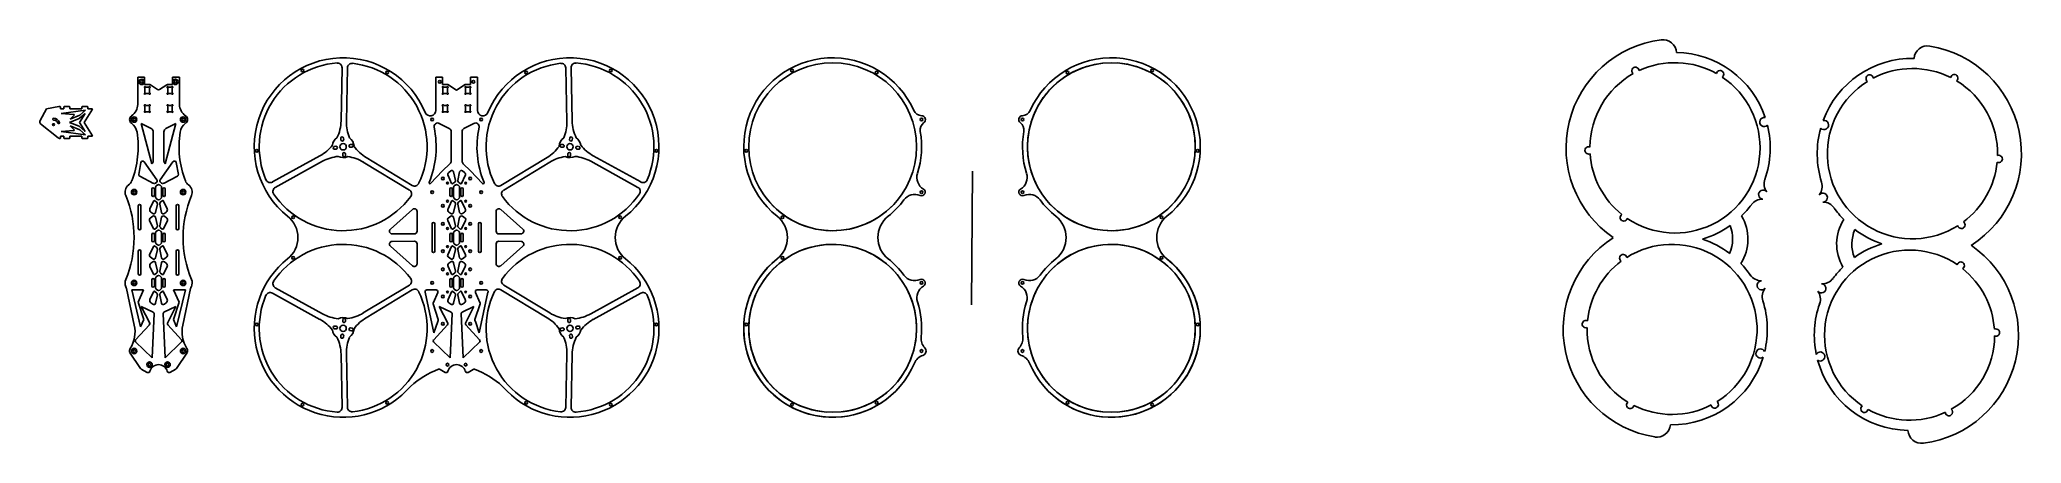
# Model space of a CAD drawing. Header units: millimetres. Extents: x 2413 to 4598, y 1408 to 1853.
import ezdxf

# ---------------------------------------------------------------- set-up
doc = ezdxf.new("R2010")
doc.units = ezdxf.units.MM

# ---------------------------------------------------------------- blocks, each defined once
blk = doc.blocks.new('*U1')
for p, q in [((-1.5, 0.9), (-1.5, -0.6)), ((1.5, -0.6), (1.5, 0.9))]:
    blk.add_line(p, q)
for centre, start, end in [((0, 0.8), 354.7655, 185.2345), ((0, -0.8), 175.4719, 4.5281)]:
    blk.add_arc(centre, 1.5, start, end)
blk = doc.blocks.new('*U2')
at = {"color": 0, "linetype": 'ByBlock', "lineweight": -2, "transparency": 16777216}
for p, rotation in [((2739.3, 1734.8), 270), ((2748, 1743.5), 180), ((2756.8, 1734.8), 90)]:
    blk.add_blockref('*U1', p, dxfattribs=dict(at, rotation=rotation))
blk.add_blockref('*U1', (2748, 1726), dxfattribs=at)
blk = doc.blocks.new('*U4')
for p, q in [((-1.5, 0.9), (-1.5, -0.6)), ((1.5, -0.6), (1.5, 0.9))]:
    blk.add_line(p, q)
for centre, start, end in [((0, 0.8), 354.7655, 185.2345), ((0, -0.8), 175.4719, 4.5281)]:
    blk.add_arc(centre, 1.5, start, end)
blk = doc.blocks.new('*U5')
at = {"color": 0, "linetype": 'ByBlock', "lineweight": -2, "transparency": 16777216}
for p, rotation in [((2739.3, 1734.8), 270), ((2748, 1743.5), 180), ((2756.8, 1734.8), 90)]:
    blk.add_blockref('*U4', p, dxfattribs=dict(at, rotation=rotation))
blk.add_blockref('*U4', (2748, 1726), dxfattribs=at)
blk = doc.blocks.new('*U6')
for p, q in [((-1.5, 0.9), (-1.5, -0.6)), ((1.5, -0.6), (1.5, 0.9))]:
    blk.add_line(p, q)
for centre, start, end in [((0, 0.8), 354.7655, 185.2345), ((0, -0.8), 175.4719, 4.5281)]:
    blk.add_arc(centre, 1.5, start, end)
blk = doc.blocks.new('*U7')
at = {"color": 0, "linetype": 'ByBlock', "lineweight": -2, "transparency": 16777216}
for p, rotation in [((2739.3, 1734.8), 270), ((2748, 1743.5), 180), ((2756.8, 1734.8), 90)]:
    blk.add_blockref('*U6', p, dxfattribs=dict(at, rotation=rotation))
blk.add_blockref('*U6', (2748, 1726), dxfattribs=at)
blk = doc.blocks.new('*U8')
for p, q in [((-1.5, 0.9), (-1.5, -0.6)), ((1.5, -0.6), (1.5, 0.9))]:
    blk.add_line(p, q)
for centre, start, end in [((0, 0.8), 354.7655, 185.2345), ((0, -0.8), 175.4719, 4.5281)]:
    blk.add_arc(centre, 1.5, start, end)
blk = doc.blocks.new('*U9')
at = {"color": 0, "linetype": 'ByBlock', "lineweight": -2, "transparency": 16777216}
for p, rotation in [((2739.3, 1734.8), 270), ((2748, 1743.5), 180), ((2756.8, 1734.8), 90)]:
    blk.add_blockref('*U8', p, dxfattribs=dict(at, rotation=rotation))
blk.add_blockref('*U8', (2748, 1726), dxfattribs=at)

msp = doc.modelspace()

# ---------------------------------------------------------------- linework, layer by layer
for p, q in [((2746.8, 1821.9), (2745.7, 1763.3)), ((2752.8, 1821.8), (2751.6, 1762.4)), ((2993.3, 1821.8), (2994.5, 1762.4)), ((2999.3, 1821.9), (3000.4, 1763.3)), ((2521.6, 1781.5), (2521.6, 1811.3)), ((2521.6, 1811.3), (2529.1, 1811.3)), ((2529.1, 1803.3), (2529.1, 1811.3)), ((2529.6, 1794.5), (2529.6, 1799.2)), ((2529.6, 1794.5), (2529.6, 1799.2)), ((2530.7, 1800.4), (2533.4, 1800.4)), ((2530.7, 1793.4), (2533.4, 1793.4)), ((2534.6, 1794.5), (2534.6, 1799.2)), ((2554.6, 1794.5), (2554.6, 1799.2)), ((2558.4, 1800.4), (2555.7, 1800.4)), ((2558.4, 1793.4), (2555.7, 1793.4)), ((2559.6, 1794.5), (2559.6, 1799.2)), ((2559.6, 1794.5), (2559.6, 1799.2)), ((2560.1, 1803.3), (2560.1, 1811.3)), ((2567.6, 1811.3), (2560.1, 1811.3)), ((2567.6, 1781.5), (2567.6, 1811.3)), ((2850, 1774.8), (2850, 1811.3)), ((2850, 1811.3), (2857.5, 1811.3)), ((2857.5, 1803.3), (2857.5, 1811.3)), ((2857.5, 1803.3), (2863.5, 1803.3)), ((2858, 1794.5), (2858, 1799.2)), ((2858, 1794.5), (2858, 1799.2)), ((2859.2, 1800.4), (2861.9, 1800.4)), ((2859.2, 1793.4), (2861.9, 1793.4)), ((2863, 1794.5), (2863, 1799.2)), ((2888.5, 1803.3), (2882.5, 1803.3)), ((2883, 1794.5), (2883, 1799.2)), ((2884.2, 1800.4), (2886.9, 1800.4)), ((2884.2, 1793.4), (2886.9, 1793.4)), ((2888, 1794.5), (2888, 1799.2)), ((2888.5, 1803.3), (2888.5, 1811.3)), ((2888.5, 1811.3), (2896, 1811.3)), ((2896, 1774.8), (2896, 1811.3)), ((2434.6, 1779), (2421, 1776.5)), ((2436.1, 1779), (2434.6, 1779)), ((2436.6, 1779), (2436.6, 1779)), ((2436.6, 1778.5), (2436.6, 1776.5)), ((2440.1, 1776.5), (2436.6, 1776.5)), ((2464.2, 1775.2), (2437.2, 1771.4)), ((2464.2, 1775.2), (2437.2, 1771.4)), ((2437.2, 1771.4), (2451.2, 1770.4)), ((2437.2, 1771.4), (2451.2, 1770.4)), ((2440.1, 1778.5), (2440.1, 1776.5)), ((2446.4, 1779), (2440.6, 1779)), ((2446.9, 1776.5), (2446.9, 1778.5)), ((2446.9, 1776.5), (2459.9, 1776.5)), ((2459.9, 1776.5), (2446.9, 1776.5)), ((2451.5, 1769.6), (2447, 1765.3)), ((2451.5, 1769.6), (2447, 1765.3)), ((2463.6, 1771.4), (2457.6, 1761.5)), ((2459.9, 1776.5), (2459.9, 1778.5)), ((2460.4, 1779), (2466.2, 1779)), ((2471.6, 1776.3), (2462.6, 1761.5)), ((2466.7, 1778.5), (2466.7, 1776.5)), ((2466.7, 1776.5), (2471.4, 1776.5)), ((2529.6, 1774.5), (2529.6, 1779.2)), ((2529.6, 1774.5), (2529.6, 1779.2)), ((2530.7, 1780.4), (2533.4, 1780.4)), ((2530.7, 1773.4), (2533.4, 1773.4)), ((2534.6, 1774.5), (2534.6, 1779.2)), ((2554.6, 1774.5), (2554.6, 1779.2)), ((2558.4, 1780.4), (2555.7, 1780.4)), ((2558.4, 1773.4), (2555.7, 1773.4)), ((2559.6, 1774.5), (2559.6, 1779.2)), ((2559.6, 1774.5), (2559.6, 1779.2)), ((2858, 1774.5), (2858, 1779.2)), ((2858, 1774.5), (2858, 1779.2)), ((2859.2, 1780.4), (2861.9, 1780.4)), ((2859.2, 1773.4), (2861.9, 1773.4)), ((2863, 1774.5), (2863, 1779.2)), ((2883, 1774.5), (2883, 1779.2)), ((2884.2, 1780.4), (2886.9, 1780.4)), ((2884.2, 1773.4), (2886.9, 1773.4)), ((2888, 1774.5), (2888, 1779.2)), ((2437.2, 1751.7), (2451.2, 1752.6)), ((2437.2, 1751.7), (2451.2, 1752.6)), ((2464.2, 1747.9), (2437.2, 1751.7)), ((2464.2, 1747.9), (2437.2, 1751.7)), ((2451.5, 1753.5), (2447, 1757.7)), ((2451.5, 1753.5), (2447, 1757.7)), ((2457.6, 1761.5), (2463.6, 1751.7)), ((2462.6, 1761.5), (2471.6, 1746.8)), ((2525.5, 1760.6), (2536.5, 1754.9)), ((2525.5, 1760.6), (2537.2, 1716)), ((2538.6, 1719), (2538.6, 1751.3)), ((2550.5, 1719), (2550.5, 1751.3)), ((2563.6, 1760.6), (2551.9, 1716)), ((2563.6, 1760.6), (2552.6, 1754.9)), ((2854, 1760.6), (2865, 1754.9)), ((2867.1, 1719), (2867.1, 1751.3)), ((2879, 1719), (2879, 1751.3)), ((2892.1, 1760.6), (2881.1, 1754.9)), ((2440.1, 1746.5), (2436.6, 1746.5)), ((2440.1, 1744.5), (2440.1, 1746.5)), ((2446.4, 1744), (2440.6, 1744)), ((2446.9, 1746.5), (2459.9, 1746.5)), ((2459.9, 1746.5), (2446.9, 1746.5)), ((2446.9, 1746.5), (2446.9, 1744.5)), ((2459.9, 1746.5), (2459.9, 1744.5)), ((2460.4, 1744), (2466.2, 1744)), ((2466.7, 1744.5), (2466.7, 1746.5)), ((2466.7, 1746.5), (2471.4, 1746.5)), ((2525.1, 1717.4), (2522.7, 1704.4)), ((2564, 1717.4), (2566.4, 1704.4)), ((2722.4, 1724.8), (2670, 1696)), ((2725.2, 1718.8), (2673.2, 1690.1)), ((2821.1, 1687.1), (2770.2, 1717.9)), ((2824.2, 1692.3), (2773.3, 1723)), ((2844.4, 1694.5), (2857.6, 1708.4)), ((2865.7, 1716), (2857.6, 1708.4)), ((2880.4, 1716), (2888.5, 1708.4)), ((2901.7, 1694.5), (2888.5, 1708.4)), ((2921.9, 1692.3), (2972.8, 1723)), ((2925, 1687.1), (2975.9, 1717.9)), ((3020.9, 1718.8), (3072.9, 1690.1)), ((3023.7, 1724.8), (3076.1, 1696)), ((3440.5, 1560.5), (3441.7, 1707.9)), ((2522.2, 1669.7), (2522.2, 1644.7)), ((2525.2, 1644.7), (2525.2, 1669.7)), ((2564, 1644.7), (2564, 1669.7)), ((2567, 1669.7), (2567, 1644.7)), ((2824.5, 1665.8), (2800, 1644.2)), ((2829.5, 1641.8), (2829.5, 1663.6)), ((2916.6, 1641.8), (2916.6, 1663.6)), ((2921.6, 1665.8), (2946.1, 1644.2)), ((2826.5, 1638.8), (2801.9, 1638.9)), ((2846, 1649.8), (2846, 1619.8)), ((2849, 1619.8), (2849, 1649.8)), ((2897, 1619.8), (2897, 1649.8)), ((2900, 1649.8), (2900, 1619.8)), ((2919.6, 1638.8), (2944.2, 1638.9)), ((2522.2, 1619.7), (2522.2, 1594.7)), ((2525.2, 1594.7), (2525.2, 1619.7)), ((2564, 1594.7), (2564, 1619.7)), ((2567, 1619.7), (2567, 1594.7)), ((2800, 1625.4), (2824.5, 1603.7)), ((2826.5, 1630.8), (2801.9, 1630.6)), ((2829.5, 1606), (2829.5, 1627.8)), ((2916.6, 1606), (2916.6, 1627.8)), ((2919.6, 1630.8), (2944.2, 1630.6)), ((2946.1, 1625.4), (2921.6, 1603.7)), ((2509.2, 1578.5), (2517.8, 1538.3)), ((2528, 1577.2), (2515, 1577.1)), ((2515, 1577.1), (2524.8, 1536.3)), ((2522, 1563.5), (2528, 1577.2)), ((2567.1, 1563.5), (2561.1, 1577.2)), ((2561.1, 1577.2), (2574.1, 1577.1)), ((2574.1, 1577.1), (2564.3, 1536.3)), ((2579.9, 1578.5), (2571.3, 1538.3)), ((2722.4, 1544.7), (2670, 1573.6)), ((2725.2, 1550.8), (2673.2, 1579.4)), ((2821.1, 1582.4), (2770.2, 1551.7)), ((2824.2, 1577.3), (2773.3, 1546.5)), ((2838.5, 1574.7), (2848.1, 1530)), ((2850.4, 1577.2), (2840.4, 1577.1)), ((2847.4, 1563.4), (2852.3, 1574.3)), ((2898.7, 1563.4), (2893.8, 1574.3)), ((2895.7, 1577.2), (2905.7, 1577.1)), ((2907.6, 1574.7), (2898, 1530)), ((2921.9, 1577.3), (2972.8, 1546.5)), ((2925, 1582.4), (2975.9, 1551.7)), ((3020.9, 1550.8), (3072.9, 1579.4)), ((3023.7, 1544.7), (3076.1, 1573.6)), ((2522, 1563.5), (2528.2, 1544.5)), ((2538.6, 1552.7), (2525.5, 1558.8)), ((2525.5, 1558.8), (2534.8, 1540.6)), ((2537.4, 1502.3), (2539.6, 1551)), ((2551.7, 1502.3), (2549.6, 1551)), ((2550.5, 1552.7), (2563.7, 1558.8)), ((2563.7, 1558.8), (2554.3, 1540.6)), ((2567.1, 1563.5), (2560.9, 1544.5)), ((2847.1, 1561.6), (2852.8, 1544.4)), ((2867.1, 1552.7), (2854, 1558.8)), ((2854, 1558.8), (2863.3, 1540.6)), ((2865.9, 1502.3), (2868, 1551)), ((2880.2, 1502.3), (2878, 1551)), ((2879, 1552.7), (2892.1, 1558.8)), ((2892.1, 1558.8), (2882.8, 1540.6)), ((2899, 1561.6), (2893.3, 1544.4)), ((2534.4, 1538.6), (2519.3, 1522.3)), ((2528.2, 1544.5), (2524.8, 1536.3)), ((2554.7, 1538.6), (2569.8, 1522.3)), ((2560.9, 1544.5), (2564.3, 1536.3)), ((2862.9, 1538.6), (2847.8, 1522.3)), ((2852.3, 1542.4), (2848.1, 1530)), ((2883.2, 1538.6), (2898.3, 1522.3)), ((2893.8, 1542.4), (2898, 1530)), ((2524.8, 1490.6), (2512.7, 1508.7)), ((2519.1, 1519.8), (2537.4, 1502.3)), ((2570, 1519.8), (2551.7, 1502.3)), ((2564.3, 1490.6), (2576.4, 1508.7)), ((2752.8, 1447.7), (2751.6, 1507.1)), ((2847.6, 1519.8), (2865.9, 1502.3)), ((2898.5, 1519.8), (2880.2, 1502.3)), ((2993.3, 1447.7), (2994.5, 1507.1)), ((2532, 1486.2), (2525.5, 1490)), ((2544.5, 1494.8), (2544.5, 1494.8)), ((2544.6, 1494.8), (2544.6, 1494.8)), ((2544.6, 1494.8), (2544.6, 1494.8)), ((2544.6, 1494.8), (2544.6, 1494.8)), ((2557.1, 1486.2), (2563.7, 1490)), ((2746.8, 1447.6), (2745.7, 1506.2)), ((2860.5, 1486.2), (2854.9, 1489.5)), ((2873, 1494.8), (2873, 1494.8)), ((2891.2, 1489.5), (2885.6, 1486.2)), ((2999.3, 1447.6), (3000.4, 1506.2))]:
    msp.add_line(p, q)
at = {"color": 7, "linetype": 'Continuous', "lineweight": 25}
for p, q in [((2542.8, 1698.4), (2528.7, 1718.2)), ((2546.3, 1698.4), (2560.4, 1718.2)), ((2866.6, 1708.2), (2864.5, 1706.6)), ((2871.8, 1697.8), (2869.7, 1707.1)), ((2876.4, 1707.1), (2874.3, 1697.8)), ((2881.6, 1706.6), (2879.5, 1708.2)), ((2523.8, 1702.3), (2539.1, 1694.5)), ((2537.3, 1688.3), (2537.3, 1681.3)), ((2539.9, 1681.3), (2539.9, 1688.3)), ((2541.2, 1694.7), (2542.5, 1695.7)), ((2541.3, 1690.1), (2541.3, 1679.5)), ((2543.3, 1692.7), (2542, 1691.6)), ((2545.8, 1692.7), (2547.1, 1691.6)), ((2547.9, 1694.7), (2546.7, 1695.7)), ((2547.9, 1690.1), (2547.9, 1679.5)), ((2549.3, 1681.3), (2549.3, 1688.3)), ((2565.3, 1702.3), (2550, 1694.5)), ((2551.9, 1688.3), (2551.9, 1681.3)), ((2863.6, 1703), (2867.5, 1694.5)), ((2865.7, 1688.3), (2865.7, 1681.3)), ((2868.3, 1681.3), (2868.3, 1688.3)), ((2869, 1694.2), (2871.1, 1695.8)), ((2869.7, 1690.1), (2869.7, 1679.5)), ((2871.8, 1692.7), (2870.5, 1691.6)), ((2875.6, 1691.6), (2874.3, 1692.7)), ((2875, 1695.8), (2877.1, 1694.2)), ((2876.3, 1679.5), (2876.3, 1690.1)), ((2877.7, 1681.3), (2877.7, 1688.3)), ((2878.6, 1694.5), (2882.5, 1703)), ((2880.3, 1688.3), (2880.3, 1681.3)), ((2539, 1675), (2535.1, 1666.5)), ((2536, 1662.9), (2538.1, 1661.3)), ((2542.6, 1673.7), (2540.5, 1675.3)), ((2541.2, 1662.5), (2543.3, 1671.7)), ((2542, 1677.9), (2543.3, 1676.8)), ((2547.1, 1677.9), (2545.8, 1676.8)), ((2547.9, 1662.5), (2545.8, 1671.7)), ((2546.5, 1673.7), (2548.6, 1675.3)), ((2550.1, 1675), (2554, 1666.5)), ((2553.1, 1662.9), (2551, 1661.3)), ((2867.5, 1675), (2863.6, 1666.5)), ((2864.5, 1662.9), (2866.6, 1661.3)), ((2871.1, 1673.7), (2869, 1675.3)), ((2869.7, 1662.5), (2871.8, 1671.7)), ((2870.5, 1677.9), (2871.8, 1676.8)), ((2874.3, 1676.8), (2875.6, 1677.9)), ((2874.3, 1671.7), (2876.4, 1662.5)), ((2877.1, 1675.3), (2875, 1673.7)), ((2882.5, 1666.5), (2878.6, 1675)), ((2879.5, 1661.3), (2881.6, 1662.9)), ((2534.7, 1653.7), (2539, 1644.5)), ((2538.1, 1658.2), (2535.3, 1656.1)), ((2537.3, 1638.3), (2537.3, 1631.3)), ((2539.9, 1631.3), (2539.9, 1638.3)), ((2540.5, 1644.2), (2542.6, 1645.8)), ((2543.3, 1647.8), (2541.2, 1657.1)), ((2541.3, 1640.1), (2541.3, 1629.5)), ((2543.3, 1642.7), (2542, 1641.6)), ((2545.8, 1647.8), (2547.9, 1657.1)), ((2545.8, 1642.7), (2547.1, 1641.6)), ((2548.6, 1644.2), (2546.5, 1645.8)), ((2547.9, 1640.1), (2547.9, 1629.5)), ((2549.3, 1631.3), (2549.3, 1638.3)), ((2554.4, 1653.7), (2550.1, 1644.5)), ((2551, 1658.2), (2553.8, 1656.1)), ((2551.9, 1638.3), (2551.9, 1631.3)), ((2863.2, 1653.7), (2867.5, 1644.5)), ((2866.6, 1658.2), (2863.8, 1656.1)), ((2865.7, 1638.3), (2865.7, 1631.3)), ((2868.3, 1631.3), (2868.3, 1638.3)), ((2869, 1644.2), (2871.1, 1645.8)), ((2871.8, 1647.8), (2869.7, 1657.1)), ((2869.7, 1640.1), (2869.7, 1629.5)), ((2871.8, 1642.7), (2870.5, 1641.6)), ((2876.4, 1657.1), (2874.3, 1647.8)), ((2875.6, 1641.6), (2874.3, 1642.7)), ((2875, 1645.8), (2877.1, 1644.2)), ((2876.3, 1629.5), (2876.3, 1640.1)), ((2877.7, 1631.3), (2877.7, 1638.3)), ((2878.6, 1644.5), (2882.9, 1653.7)), ((2882.3, 1656.1), (2879.5, 1658.2)), ((2880.3, 1638.3), (2880.3, 1631.3)), ((2539, 1625), (2534.7, 1615.8)), ((2542.6, 1623.7), (2540.5, 1625.3)), ((2541.2, 1612.5), (2543.3, 1621.7)), ((2542, 1627.9), (2543.3, 1626.8)), ((2547.1, 1627.9), (2545.8, 1626.8)), ((2547.9, 1612.5), (2545.8, 1621.7)), ((2546.5, 1623.7), (2548.6, 1625.3)), ((2550.1, 1625), (2554.4, 1615.8)), ((2867.5, 1625), (2863.2, 1615.8)), ((2871.1, 1623.7), (2869, 1625.3)), ((2869.7, 1612.5), (2871.8, 1621.7)), ((2870.5, 1627.9), (2871.8, 1626.8)), ((2874.3, 1626.8), (2875.6, 1627.9)), ((2874.3, 1621.7), (2876.4, 1612.5)), ((2877.1, 1625.3), (2875, 1623.7)), ((2882.9, 1615.8), (2878.6, 1625)), ((2535.1, 1603), (2539, 1594.5)), ((2535.3, 1613.4), (2538.1, 1611.3)), ((2538.1, 1608.2), (2536, 1606.6)), ((2540.5, 1594.2), (2542.6, 1595.8)), ((2543.3, 1597.8), (2541.2, 1607.1)), ((2545.8, 1597.8), (2547.9, 1607.1)), ((2548.6, 1594.2), (2546.5, 1595.8)), ((2554, 1603), (2550.1, 1594.5)), ((2553.8, 1613.4), (2551, 1611.3)), ((2551, 1608.2), (2553.1, 1606.6)), ((2863.6, 1603), (2867.5, 1594.5)), ((2863.8, 1613.4), (2866.6, 1611.3)), ((2866.6, 1608.2), (2864.5, 1606.6)), ((2869, 1594.2), (2871.1, 1595.8)), ((2871.8, 1597.8), (2869.7, 1607.1)), ((2876.4, 1607.1), (2874.3, 1597.8)), ((2875, 1595.8), (2877.1, 1594.2)), ((2878.6, 1594.5), (2882.5, 1603)), ((2879.5, 1611.3), (2882.3, 1613.4)), ((2881.6, 1606.6), (2879.5, 1608.2)), ((2539, 1575), (2535.1, 1566.5)), ((2537.3, 1588.3), (2537.3, 1581.3)), ((2539.9, 1581.3), (2539.9, 1588.3)), ((2542.6, 1573.7), (2540.5, 1575.3)), ((2541.3, 1590.1), (2541.3, 1579.5)), ((2543.3, 1592.7), (2542, 1591.6)), ((2542, 1577.9), (2543.3, 1576.8)), ((2545.8, 1592.7), (2547.1, 1591.6)), ((2547.1, 1577.9), (2545.8, 1576.8)), ((2546.5, 1573.7), (2548.6, 1575.3)), ((2547.9, 1590.1), (2547.9, 1579.5)), ((2549.3, 1581.3), (2549.3, 1588.3)), ((2550.1, 1575), (2554, 1566.5)), ((2551.9, 1588.3), (2551.9, 1581.3)), ((2867.5, 1575), (2863.6, 1566.5)), ((2865.7, 1588.3), (2865.7, 1581.3)), ((2868.3, 1581.3), (2868.3, 1588.3)), ((2871.1, 1573.7), (2869, 1575.3)), ((2869.7, 1590.1), (2869.7, 1579.5)), ((2871.8, 1592.7), (2870.5, 1591.6)), ((2870.5, 1577.9), (2871.8, 1576.8)), ((2875.6, 1591.6), (2874.3, 1592.7)), ((2874.3, 1576.8), (2875.6, 1577.9)), ((2877.1, 1575.3), (2875, 1573.7)), ((2876.3, 1579.5), (2876.3, 1590.1)), ((2877.7, 1581.3), (2877.7, 1588.3)), ((2882.5, 1566.5), (2878.6, 1575)), ((2880.3, 1588.3), (2880.3, 1581.3)), ((2536, 1562.9), (2538.1, 1561.3)), ((2541.2, 1562.5), (2543.3, 1571.7)), ((2547.9, 1562.5), (2545.8, 1571.7)), ((2553.1, 1562.9), (2551, 1561.3)), ((2864.5, 1562.9), (2866.6, 1561.3)), ((2869.7, 1562.5), (2871.8, 1571.7)), ((2874.3, 1571.7), (2876.4, 1562.5)), ((2879.5, 1561.3), (2881.6, 1562.9))]:
    msp.add_line(p, q, dxfattribs=at)
for points in [[(2560.1, 1803.3), (2554.6, 1803.3, 0.143297), (2553.6, 1803), (2545.6, 1797.9, -0.292603), (2543.5, 1797.9), (2535.5, 1803, 0.143297), (2534.5, 1803.3), (2529.1, 1803.3)], [(2436.6, 1746.5), (2436.6, 1744.5, -0.414214), (2436.1, 1744), (2435.3, 1744, -0.170014), (2434, 1744.5), (2414.6, 1759.9, -0.366345), (2413.9, 1763.7), (2421, 1776.5)]]:
    msp.add_lwpolyline(points, format="xyb")
for points in [[(2535.5, 1803), (2543.5, 1797.9)], [(2545.6, 1797.9), (2553.6, 1803)], [(2863.5, 1803.3), (2873, 1797.2), (2882.5, 1803.3)], [(2463.6, 1771.4), (2457.1, 1765.8), (2446.4, 1761.5)], [(2464.2, 1775.2), (2457.7, 1769.6), (2447, 1765.3)], [(2464.2, 1775.2), (2457.7, 1769.6), (2447, 1765.3)], [(2463.6, 1751.7), (2457.1, 1757.3), (2446.4, 1761.5)], [(2464.2, 1747.9), (2457.7, 1753.5), (2447, 1757.7)], [(2464.2, 1747.9), (2457.7, 1753.5), (2447, 1757.7)]]:
    msp.add_lwpolyline(points)
for centre, radius in [((2703.2, 1818.8), 1.5), ((2796.5, 1816.7), 1.5), ((2949.6, 1816.7), 1.5), ((3042.9, 1818.8), 1.5), ((3287.5, 1734.8), 92.5), ((3242.7, 1818.8), 1.5), ((3336, 1816.7), 1.5), ((3594.7, 1734.8), 92.5), ((3546.2, 1816.7), 1.5), ((3639.5, 1818.8), 1.5), ((2526.1, 1806.3), 3), ((2526.1, 1806.3), 1.5), ((2563.1, 1806.3), 3), ((2563.1, 1806.3), 1.5), ((2854.5, 1806.3), 1.5), ((2891.5, 1806.3), 1.5), ((2428.8, 1759.2), 1), ((2517.6, 1764.8), 3), ((2517.6, 1764.8), 1.5), ((2571.6, 1764.8), 3), ((2571.6, 1764.8), 1.5), ((2846, 1764.8), 1.5), ((2900, 1764.8), 1.5), ((3385.5, 1764.8), 1.5), ((3496.7, 1764.8), 1.5), ((2652.9, 1730.4), 1.5), ((2748, 1734.8), 3.5), ((2998, 1734.8), 3.5), ((3093.2, 1730.4), 1.5), ((3192.3, 1730.4), 1.5), ((3689.8, 1730.4), 1.5), ((2517.6, 1684.8), 3), ((2517.6, 1684.8), 1.5), ((2571.6, 1684.8), 3), ((2571.6, 1684.8), 1.5), ((2846, 1684.8), 1.5), ((2858, 1699.8), 1.5), ((2863, 1694.8), 1), ((2883, 1694.8), 1), ((2888, 1699.8), 1.5), ((2900, 1684.8), 1.5), ((3385.5, 1684.8), 1.5), ((3496.7, 1684.8), 1.5), ((2858, 1669.8), 1.5), ((2863, 1674.8), 1), ((2883, 1674.8), 1), ((2888, 1669.8), 1.5), ((2692.9, 1657.1), 1.5), ((2858, 1649.8), 1.5), ((2888, 1649.8), 1.5), ((3053.2, 1657.1), 1.5), ((3232.3, 1657.1), 1.5), ((3649.8, 1657.1), 1.5), ((2858, 1619.8), 1.5), ((2888, 1619.8), 1.5), ((3287.5, 1534.8), 92.5), ((3594.7, 1534.8), 92.5), ((2692.9, 1612.4), 1.5), ((2858, 1599.8), 1.5), ((2863, 1594.8), 1), ((2883, 1594.8), 1), ((2888, 1599.8), 1.5), ((3053.2, 1612.4), 1.5), ((3232.3, 1612.4), 1.5), ((3649.8, 1612.4), 1.5), ((2517.6, 1584.8), 3), ((2517.6, 1584.8), 1.5), ((2571.6, 1584.8), 3), ((2571.6, 1584.8), 1.5), ((2846, 1584.8), 1.5), ((2863, 1574.8), 1), ((2883, 1574.8), 1), ((2900, 1584.8), 1.5), ((3385.5, 1584.8), 1.5), ((3496.7, 1584.8), 1.5), ((2858, 1569.8), 1.5), ((2888, 1569.8), 1.5), ((2652.9, 1539.1), 1.5), ((2748, 1534.8), 3.5), ((2858, 1539.8), 1.5), ((2888, 1539.8), 1.5), ((2998, 1534.8), 3.5), ((3093.2, 1539.1), 1.5), ((3192.3, 1539.1), 1.5), ((3689.8, 1539.1), 1.5), ((2517.6, 1509.8), 3), ((2517.6, 1509.8), 1.5), ((2571.6, 1509.8), 3), ((2571.6, 1509.8), 1.5), ((2846, 1509.8), 1.5), ((2900, 1509.8), 1.5), ((3385.5, 1509.8), 1.5), ((3496.7, 1509.8), 1.5), ((2534.6, 1494.8), 3), ((2534.6, 1494.8), 1.5), ((2554.5, 1494.8), 3), ((2554.5, 1494.8), 1.5), ((2863, 1494.8), 1.5), ((2883, 1494.8), 1.5), ((2703.2, 1450.7), 1.5), ((2796.5, 1452.8), 1.5), ((2949.6, 1452.8), 1.5), ((3042.9, 1450.7), 1.5), ((3242.7, 1450.7), 1.5), ((3336, 1452.8), 1.5), ((3546.2, 1452.8), 1.5), ((3639.5, 1450.7), 1.5)]:
    msp.add_circle(centre, radius)
for centre in [(2863, 1644.8), (2883, 1644.8), (2863, 1624.8), (2883, 1624.8)]:
    msp.add_circle(centre, 1, dxfattribs=at)
for centre, radius, start, end in [((4215.8, 1733.6), 120, 97.2926, 235.5221), ((4202.4, 1837.7), 15.1, 3.4323, 97.1834), ((4215.8, 1733.6), 105, 18.4882, 89.0794), ((4494.3, 1830.8), 15.1, 80.9754, 174.7264), ((4477.6, 1727.2), 120, 302.6367, 80.8662), ((2748, 1734.8), 98, 22.6199, 231.3752), ((2748, 1734.8), 92.5, 94.0716, 203.1668), ((2741.8, 1822), 5, 358.845, 94.0716), ((2757.8, 1821.7), 5, 83.5992, 178.845), ((2748, 1734.8), 92.5, 334.0925, 83.5992), ((2998, 1734.8), 92.5, 96.4008, 205.9075), ((2998, 1734.8), 92.5, 96.4008, 205.9075), ((2998, 1734.8), 98, 308.6248, 157.3801), ((2988.3, 1821.7), 5, 1.155, 96.4008), ((3004.3, 1822), 5, 85.9284, 181.155), ((2998, 1734.8), 92.5, 336.8332, 85.9284), ((2998, 1734.8), 92.5, 336.8332, 85.9284), ((3287.5, 1734.8), 98, 24.1522, 231.3752), ((3287.5, 1734.8), 98, 24.1522, 231.3752), ((3594.7, 1734.8), 92.5, 96.4008, 205.9075), ((3594.7, 1734.8), 98, 308.6248, 155.8478), ((3594.7, 1734.8), 98, 308.6248, 155.8478), ((3594.7, 1734.8), 92.5, 336.8332, 85.9284), ((4215.8, 1733.6), 93.8, 119.3893, 179.4367), ((4172.3, 1818.4), 4, 4.0206, 230.2604), ((4215.8, 1733.6), 93.8, 60.7236, 114.8917), ((4265.6, 1814.8), 4, 305.3549, 171.5947), ((4477.6, 1727.2), 105, 89.0794, 159.6706), ((4430.4, 1810), 4, 6.5641, 232.8039), ((4477.6, 1727.2), 93.8, 63.2671, 117.4352), ((4523.7, 1810.6), 4, 307.8984, 174.1382), ((2529.6, 1800.4), 0.75, 23.5782, 246.4218), ((2529.6, 1793.4), 0.75, 113.5782, 336.4218), ((2529.1, 1799.2), 0.5, 0, 66.4218), ((2529.1, 1794.5), 0.5, 293.5782, 0), ((2530.7, 1800.9), 0.5, 203.5782, 270), ((2530.7, 1792.9), 0.5, 90, 156.4218), ((2533.4, 1800.9), 0.5, 270, 336.4218), ((2533.4, 1792.9), 0.5, 23.5782, 90), ((2534.6, 1800.4), 0.75, 293.5782, 156.4218), ((2534.6, 1793.4), 0.75, 203.5782, 66.4218), ((2535.1, 1799.2), 0.5, 113.5782, 180), ((2535.1, 1794.5), 0.5, 180, 246.4218), ((2554.6, 1800.4), 0.75, 23.5782, 246.4218), ((2554.6, 1793.4), 0.75, 113.5782, 336.4218), ((2554.1, 1799.2), 0.5, 0, 66.4218), ((2554.1, 1794.5), 0.5, 293.5782, 0), ((2555.7, 1800.9), 0.5, 203.5782, 270), ((2555.7, 1792.9), 0.5, 90, 156.4218), ((2558.4, 1800.9), 0.5, 270, 336.4218), ((2558.4, 1792.9), 0.5, 23.5782, 90), ((2559.6, 1800.4), 0.75, 293.5782, 156.4218), ((2559.6, 1793.4), 0.75, 203.5782, 66.4218), ((2560.1, 1799.2), 0.5, 113.5782, 180), ((2560.1, 1794.5), 0.5, 180, 246.4218), ((2858, 1800.4), 0.75, 23.5782, 246.4218), ((2858, 1793.4), 0.75, 113.5782, 336.4218), ((2857.5, 1799.2), 0.5, 0, 66.4218), ((2857.5, 1794.5), 0.5, 293.5782, 0), ((2859.2, 1800.9), 0.5, 203.5782, 270), ((2859.2, 1792.9), 0.5, 90, 156.4218), ((2861.9, 1800.9), 0.5, 270, 336.4218), ((2861.9, 1792.9), 0.5, 23.5782, 90), ((2863, 1800.4), 0.75, 293.5782, 156.4218), ((2863, 1793.4), 0.75, 203.5782, 66.4218), ((2863.5, 1799.2), 0.5, 113.5782, 180), ((2863.5, 1794.5), 0.5, 180, 246.4218), ((2883, 1800.4), 0.75, 23.5782, 246.4218), ((2883, 1793.4), 0.75, 113.5782, 336.4218), ((2882.5, 1799.2), 0.5, 0, 66.4218), ((2882.5, 1794.5), 0.5, 293.5782, 0), ((2884.2, 1800.9), 0.5, 203.5782, 270), ((2884.2, 1792.9), 0.5, 90, 156.4218), ((2886.9, 1800.9), 0.5, 270, 336.4218), ((2886.9, 1792.9), 0.5, 23.5782, 90), ((2888, 1800.4), 0.75, 293.5782, 156.4218), ((2888, 1793.4), 0.75, 203.5782, 66.4218), ((2888.5, 1799.2), 0.5, 113.5782, 180), ((2888.5, 1794.5), 0.5, 180, 246.4218), ((4215.8, 1733.6), 93.8, 235.9539, 56.226), ((4477.6, 1727.2), 93.8, 121.9328, 302.2049), ((4477.6, 1727.2), 93.8, 358.7221, 58.7695), ((2436.1, 1778.5), 0.5, 0, 90), ((2440.6, 1778.5), 0.5, 90, 180), ((2446.4, 1778.5), 0.5, 0, 90), ((2451.1, 1769.9), 0.5, 313.5382, 86.1726), ((2451.1, 1769.9), 0.5, 313.5382, 86.1726), ((2460.4, 1778.5), 0.5, 90, 180), ((2466.2, 1778.5), 0.5, 0, 90), ((2471.4, 1776.4), 0.15, 328.8366, 90), ((2506.6, 1781.5), 15, 303.367, 360), ((2529.6, 1780.4), 0.75, 23.5782, 246.4218), ((2529.6, 1773.4), 0.75, 113.5782, 336.4218), ((2529.1, 1779.2), 0.5, 0, 66.4218), ((2529.1, 1774.5), 0.5, 293.5782, 0), ((2530.7, 1780.9), 0.5, 203.5782, 270), ((2530.7, 1772.9), 0.5, 90, 156.4218), ((2533.4, 1780.9), 0.5, 270, 336.4218), ((2533.4, 1772.9), 0.5, 23.5782, 90), ((2534.6, 1780.4), 0.75, 293.5782, 156.4218), ((2534.6, 1773.4), 0.75, 203.5782, 66.4218), ((2535.1, 1779.2), 0.5, 113.5782, 180), ((2535.1, 1774.5), 0.5, 180, 246.4218), ((2554.6, 1780.4), 0.75, 23.5782, 246.4218), ((2554.6, 1773.4), 0.75, 113.5782, 336.4218), ((2554.1, 1779.2), 0.5, 0, 66.4218), ((2554.1, 1774.5), 0.5, 293.5782, 0), ((2555.7, 1780.9), 0.5, 203.5782, 270), ((2555.7, 1772.9), 0.5, 90, 156.4218), ((2558.4, 1780.9), 0.5, 270, 336.4218), ((2558.4, 1772.9), 0.5, 23.5782, 90), ((2559.6, 1780.4), 0.75, 293.5782, 156.4218), ((2559.6, 1773.4), 0.75, 203.5782, 66.4218), ((2560.1, 1779.2), 0.5, 113.5782, 180), ((2560.1, 1774.5), 0.5, 180, 246.4218), ((2582.6, 1781.5), 15, 180, 236.633), ((2844, 1774.8), 6, 202.6199, 0), ((2858, 1780.4), 0.75, 23.5782, 246.4218), ((2858, 1773.4), 0.75, 113.5782, 336.4218), ((2857.5, 1779.2), 0.5, 0, 66.4218), ((2857.5, 1774.5), 0.5, 293.5782, 0), ((2859.2, 1780.9), 0.5, 203.5782, 270), ((2859.2, 1772.9), 0.5, 90, 156.4218), ((2861.9, 1780.9), 0.5, 270, 336.4218), ((2861.9, 1772.9), 0.5, 23.5782, 90), ((2863, 1780.4), 0.75, 293.5782, 156.4218), ((2863, 1773.4), 0.75, 203.5782, 66.4218), ((2863.5, 1779.2), 0.5, 113.5782, 180), ((2863.5, 1774.5), 0.5, 180, 246.4218), ((2883, 1780.4), 0.75, 23.5782, 246.4218), ((2883, 1773.4), 0.75, 113.5782, 336.4218), ((2882.5, 1779.2), 0.5, 0, 66.4218), ((2882.5, 1774.5), 0.5, 293.5782, 0), ((2884.2, 1780.9), 0.5, 203.5782, 270), ((2884.2, 1772.9), 0.5, 90, 156.4218), ((2886.9, 1780.9), 0.5, 270, 336.4218), ((2886.9, 1772.9), 0.5, 23.5782, 90), ((2888, 1780.4), 0.75, 293.5782, 156.4218), ((2888, 1773.4), 0.75, 203.5782, 66.4218), ((2888.5, 1779.2), 0.5, 113.5782, 180), ((2888.5, 1774.5), 0.5, 180, 246.4218), ((2902, 1774.8), 6, 180, 337.3801), ((3386, 1779), 10, 204.1522, 267.7969), ((3496.1, 1779), 10, 272.2031, 335.8478), ((2428.8, 1765.2), 1, 89.7434, 269.7434), ((2428.8, 1759.2), 7, 19.3862, 89.7434), ((2428.8, 1759.2), 5, 19.3862, 89.7434), ((2434.4, 1761.2), 1, 199.3862, 19.3862), ((2451.1, 1753.1), 0.5, 273.8274, 46.4618), ((2451.1, 1753.1), 0.5, 273.8274, 46.4618), ((2517.6, 1764.8), 5, 123.367, 234.5831), ((2506, 1748.5), 15, 9.0096, 54.5831), ((2419.6, 1734.8), 102.5, 338.4408, 9.0096), ((2534.6, 1751.3), 4, 359.9006, 62.3429), ((2554.5, 1751.3), 4, 117.6571, 180.0994), ((2669.6, 1734.8), 102.5, 170.9904, 201.5592), ((2583.1, 1748.5), 15, 125.4169, 170.9904), ((2571.6, 1764.8), 5, 305.4169, 56.633), ((2700.7, 1764.2), 45, 334.1415, 358.845), ((2796.6, 1761.5), 45, 178.845, 202.016), ((2748, 1734.8), 102.5, 337.4875, 12.0709), ((2852.2, 1757), 4, 62.3429, 192.0709), ((2863.1, 1751.3), 4, 359.9006, 62.3429), ((2883, 1751.3), 4, 117.6571, 180.0994), ((2893.9, 1757), 4, 347.9291, 117.6571), ((2998, 1734.8), 102.5, 167.9291, 202.5125), ((2949.5, 1761.5), 45, 337.984, 1.155), ((3045.4, 1764.2), 45, 181.155, 205.8585), ((3287.5, 1734.8), 98, 342.6231, 9.8888), ((3393.9, 1753.3), 10, 126.2441, 189.8888), ((3385.5, 1764.8), 4.2, 306.2441, 87.7969), ((3496.7, 1764.8), 4.2, 92.2031, 233.7559), ((3488.3, 1753.3), 10, 350.1112, 53.7559), ((3594.7, 1734.8), 98, 170.1112, 197.3769), ((4314.2, 1762), 5, 77.1559, 315.0439), ((4215.8, 1733.6), 105, 340.6989, 13.7117), ((4477.6, 1727.2), 105, 164.4471, 197.4599), ((4380.1, 1758.8), 5, 223.1149, 101.0029), ((2440.6, 1744.5), 0.5, 180, 270), ((2446.4, 1744.5), 0.5, 270, 0), ((2460.4, 1744.5), 0.5, 180, 270), ((2466.2, 1744.5), 0.5, 270, 0), ((2471.4, 1746.7), 0.15, 270, 31.1634), ((2700.7, 1764.2), 45, 298.845, 322.1384), ((2748, 1734.8), 12, 125.0558, 171.2242), ((2748, 1734.8), 12, 2.3758, 55.3066), ((2796.6, 1761.5), 45, 215.6665, 238.851), ((2949.5, 1761.5), 45, 301.149, 324.3335), ((2998, 1734.8), 12, 124.6934, 177.6242), ((2998, 1734.8), 12, 8.7758, 54.9442), ((3045.4, 1764.2), 45, 217.8616, 241.155), ((4120.6, 1730.8), 4, 68.5656, 294.8054), ((4215.8, 1733.6), 93.8, 183.9343, 231.4563), ((2534.6, 1719), 4, 311.1714, 359.9006), ((2554.5, 1719), 4, 180.0994, 228.8286), ((2747, 1679.4), 45, 95.7058, 118.845), ((2748, 1734.8), 12, 242.327, 295.3999), ((2747, 1679.4), 45, 58.851, 82.0211), ((2863.1, 1719), 4, 311.1714, 359.9006), ((2883, 1719), 4, 180.0994, 228.8286), ((2999.1, 1679.4), 45, 97.9789, 121.149), ((2998, 1734.8), 12, 244.6001, 297.673), ((2999.1, 1679.4), 45, 61.155, 84.2942), ((3395.3, 1701), 15, 162.6231, 238.7992), ((3486.9, 1701), 15, 301.2008, 17.3769), ((4477.6, 1727.2), 93.8, 306.7025, 354.2245), ((4572.7, 1721.4), 4, 243.3534, 109.5932), ((2517.6, 1684.8), 10, 126.8043, 202.6199), ((2505.6, 1700.8), 10, 306.8043, 338.4408), ((2583.5, 1700.8), 10, 201.5592, 233.1957), ((2571.6, 1684.8), 10, 337.3801, 53.1957), ((2667.6, 1700.3), 5, 203.1668, 298.845), ((2675.6, 1685.7), 5, 118.845, 214.0908), ((2748, 1734.8), 92.5, 214.0908, 323.6151), ((2818.5, 1682.9), 5, 323.6151, 58.851), ((2826.8, 1696.5), 5, 238.851, 334.0925), ((2843.7, 1695.1), 1, 157.4875, 316.5387), ((2902.4, 1695.1), 1, 223.4613, 22.5125), ((2919.3, 1696.5), 5, 205.9075, 301.149), ((2927.6, 1682.9), 5, 121.149, 216.3849), ((2998, 1734.8), 92.5, 216.3849, 325.9092), ((2998, 1734.8), 92.5, 216.3849, 325.9092), ((3070.5, 1685.7), 5, 325.9092, 61.155), ((3078.5, 1700.3), 5, 241.155, 336.8332), ((3287.5, 1734.8), 92.5, 214.0908, 323.6151), ((3378.1, 1667.3), 15, 67.1391, 143.3152), ((3385.5, 1684.8), 4, 247.1391, 58.7992), ((3496.7, 1684.8), 4, 121.2008, 292.8609), ((3504.1, 1667.3), 15, 36.6848, 112.8609), ((3594.7, 1734.8), 92.5, 216.3849, 325.9092), ((4313, 1682.1), 5, 36.5278, 267.5693), ((4329, 1694), 15, 160.6989, 216.5278), ((4363.1, 1691.2), 15, 321.631, 17.4599), ((4378.8, 1678.8), 5, 270.5895, 141.631), ((2397.6, 1634.8), 120, 337.3801, 22.6199), ((2523.7, 1669.7), 1.5, 0, 180), ((2565.5, 1669.7), 1.5, 0, 180), ((2691.6, 1634.8), 120, 157.3801, 202.6199), ((2826.5, 1663.6), 3, 0, 131.3913), ((2919.6, 1663.6), 3, 48.6087, 180), ((3287.5, 1734.8), 98, 308.6248, 323.3152), ((3594.7, 1734.8), 98, 216.6848, 231.3752), ((4159.4, 1656.9), 4, 120.5852, 346.825), ((4215.8, 1733.6), 105, 314.3805, 323.3981), ((4312.1, 1662.1), 15, 87.5693, 143.3981), ((4379, 1658.8), 15, 34.7606, 90.5895), ((4477.6, 1727.2), 105, 214.7606, 223.7783), ((2523.7, 1644.7), 1.5, 180, 0), ((2565.5, 1644.7), 1.5, 180, 0), ((2668.1, 1634.8), 30, 308.6248, 51.3752), ((2802, 1641.9), 3, 131.3913, 269.7195), ((2826.5, 1641.8), 3, 269.7195, 0), ((2847.5, 1649.8), 1.5, 0, 180), ((2898.5, 1649.8), 1.5, 0, 180), ((2919.6, 1641.8), 3, 180, 270.2805), ((2944.1, 1641.9), 3, 270.2805, 48.6087), ((3077.9, 1634.8), 30, 128.6248, 231.3752), ((3207.6, 1634.8), 30, 308.6248, 51.3752), ((3367.4, 1634.8), 30, 128.6248, 231.3752), ((3514.8, 1634.8), 30, 308.6248, 51.3752), ((3674.6, 1634.8), 30, 128.6248, 231.3752), ((4215.8, 1733.6), 105, 286.8322, 305.3676), ((4239.4, 1633.2), 40, 336.5253, 21.7343), ((4246.2, 1633.1), 50, 327.5525, 30.6063), ((4444, 1627.8), 50, 147.5525, 210.6063), ((4450.8, 1627.6), 40, 156.4244, 201.6334), ((4477.6, 1727.2), 105, 232.7912, 251.3266), ((4531.5, 1648.7), 4, 191.3338, 57.5736), ((2523.7, 1619.7), 1.5, 0, 180), ((2565.5, 1619.7), 1.5, 0, 180), ((2748, 1534.8), 92.5, 36.3849, 145.9092), ((2802, 1627.6), 3, 90.2805, 228.6087), ((2826.5, 1627.8), 3, 0, 90.2805), ((2847.5, 1619.8), 1.5, 180, 0), ((2898.5, 1619.8), 1.5, 180, 0), ((2919.6, 1627.8), 3, 89.7195, 180), ((2998, 1534.8), 92.5, 34.0908, 143.6151), ((2998, 1534.8), 92.5, 34.0908, 143.6151), ((2944.1, 1627.6), 3, 311.3913, 89.7195), ((3287.5, 1534.8), 92.5, 36.3849, 145.9092), ((3594.7, 1534.8), 92.5, 34.0908, 143.6151), ((4212.6, 1533.6), 120, 122.6367, 260.8662), ((4212.6, 1533.6), 93.7, 301.9324, 122.2052), ((4212.6, 1533.6), 105, 52.7728, 71.3266), ((4474.4, 1527.3), 93.7, 55.9536, 236.2263), ((4474.4, 1527.3), 105, 106.8322, 125.386), ((4474.4, 1527.3), 120, 277.2926, 55.5221), ((2523.7, 1594.7), 1.5, 180, 0), ((2565.5, 1594.7), 1.5, 180, 0), ((2748, 1534.8), 98, 128.6248, 319.2943), ((2826.5, 1606), 3, 228.6087, 0), ((2919.6, 1606), 3, 180, 311.3913), ((2998, 1534.8), 98, 220.7057, 51.3752), ((3287.5, 1534.8), 98, 128.6248, 319.2943), ((3287.5, 1534.8), 98, 128.6248, 337.0504), ((3287.5, 1534.8), 98, 36.6848, 51.3752), ((3594.7, 1534.8), 98, 202.9496, 51.3752), ((3594.7, 1534.8), 98, 128.6248, 143.3152), ((3594.7, 1534.8), 98, 220.7057, 51.3752), ((4212.6, 1533.6), 93.7, 126.7021, 174.2249), ((4158.7, 1612.2), 4, 11.3096, 237.5978), ((4212.6, 1533.6), 105, 34.7606, 43.7783), ((4474.4, 1527.3), 105, 134.3805, 143.3981), ((4530.8, 1604), 4, 300.561, 166.8492), ((4474.4, 1527.3), 93.7, 3.9339, 51.4567), ((2517.6, 1584.8), 10, 157.3801, 204.7263), ((2499.4, 1576.4), 10, 12.1841, 24.7263), ((2512, 1575.1), 2, 192.1493, 192.2189), ((2577.2, 1575.1), 2, 347.7811, 347.8507), ((2589.7, 1576.4), 10, 155.2737, 167.8159), ((2571.6, 1584.8), 10, 335.2737, 22.6199), ((2667.6, 1569.2), 5, 61.155, 156.8332), ((2675.6, 1583.8), 5, 145.9092, 241.155), ((2748, 1534.8), 92.5, 276.4008, 25.9075), ((2818.5, 1586.7), 5, 301.149, 36.3849), ((2826.8, 1573), 5, 25.9075, 121.149), ((2840.4, 1575.1), 2, 90.4711, 192.2189), ((2850.4, 1575.2), 2, 335.9782, 90.4711), ((2895.7, 1575.2), 2, 89.5289, 204.0218), ((2998, 1534.8), 92.5, 154.0925, 263.5992), ((2998, 1534.8), 92.5, 154.0925, 263.5992), ((2905.7, 1575.1), 2, 347.7811, 89.5289), ((2919.3, 1573), 5, 58.851, 154.0925), ((2927.6, 1586.7), 5, 143.6151, 238.851), ((3070.5, 1583.8), 5, 298.845, 34.0908), ((3078.5, 1569.2), 5, 23.1668, 118.845), ((3287.5, 1534.8), 92.5, 276.4008, 25.9075), ((3378.1, 1602.3), 15, 216.6848, 292.8609), ((3395.3, 1568.5), 15, 121.2008, 197.3769), ((3385.5, 1584.8), 4, 301.2008, 112.8609), ((3496.7, 1584.8), 4, 67.1391, 238.7992), ((3486.9, 1568.5), 15, 342.6231, 58.7992), ((3504.1, 1602.3), 15, 247.1391, 323.3152), ((3594.7, 1534.8), 92.5, 154.0925, 263.5992), ((4311.1, 1602.1), 15, 214.7606, 270.5895), ((4311.3, 1582.1), 5, 90.5895, 321.631), ((4327, 1569.7), 15, 141.631, 197.4599), ((4377.2, 1578.8), 5, 216.5278, 87.5693), ((4361.1, 1566.9), 15, 340.6989, 36.5278), ((4378, 1598.8), 15, 267.5693, 323.3981), ((2537.6, 1551), 2, 0, 57.905), ((2551.6, 1551), 2, 122.095, 180), ((2748, 1534.8), 92.5, 156.8332, 265.9284), ((2747, 1590.2), 45, 241.155, 264.2942), ((2747, 1590.2), 45, 277.9789, 301.149), ((2849, 1562.2), 2, 141.7124, 198.3554), ((2866, 1551), 2, 0, 57.905), ((2880, 1551), 2, 122.095, 180), ((2897.1, 1562.2), 2, 341.6446, 38.2876), ((2999.1, 1590.2), 45, 238.851, 262.0211), ((2999.1, 1590.2), 45, 275.7058, 298.845), ((2998, 1534.8), 92.5, 274.0716, 23.1668), ((2998, 1534.8), 92.5, 274.0716, 23.1668), ((3287.5, 1534.8), 92.5, 156.8332, 265.9284), ((3287.5, 1534.8), 98, 354.3275, 17.3769), ((3594.7, 1534.8), 98, 162.6231, 185.6725), ((3594.7, 1534.8), 92.5, 274.0716, 23.1668), ((4212.6, 1533.6), 105, 346.5344, 17.4599), ((4474.4, 1527.3), 105, 160.6989, 191.6244), ((2483.6, 1531), 35, 328.0196, 12.1841), ((2532.9, 1540), 2, 317.2166, 18.3554), ((2556.2, 1540), 2, 161.6446, 222.7834), ((2605.5, 1531), 35, 167.8159, 211.9804), ((2700.7, 1505.3), 45, 37.8616, 61.155), ((2748, 1534.8), 12, 188.7758, 234.9442), ((2748, 1534.8), 12, 64.6001, 117.673), ((2748, 1534.8), 12, 304.6934, 357.6242), ((2796.6, 1508), 45, 121.149, 144.3335), ((2850.9, 1543.8), 2, 317.2166, 18.3554), ((2861.4, 1540), 2, 317.2166, 18.3554), ((2884.7, 1540), 2, 161.6446, 222.7834), ((2895.2, 1543.8), 2, 161.6446, 222.7834), ((2949.5, 1508), 45, 35.6665, 58.851), ((2998, 1534.8), 12, 182.3758, 235.3066), ((2998, 1534.8), 12, 62.327, 115.3999), ((2998, 1534.8), 12, 305.0558, 351.2242), ((3045.4, 1505.3), 45, 118.845, 142.1384), ((4117.5, 1539.5), 4, 63.3292, 289.6174), ((4212.6, 1533.6), 93.7, 178.7218, 238.7699), ((4569.6, 1530.1), 4, 248.5414, 114.8296), ((2517.6, 1509.8), 5, 148.0196, 191.7922), ((2520.7, 1520.9), 2, 137.2166, 214.8463), ((2568.4, 1520.9), 2, 325.1537, 42.7834), ((2571.6, 1509.8), 5, 348.2078, 31.9804), ((2700.7, 1505.3), 45, 1.155, 25.8585), ((2796.6, 1508), 45, 157.984, 181.155), ((2849.2, 1520.9), 2, 137.2166, 214.8463), ((2896.9, 1520.9), 2, 325.1537, 42.7834), ((2949.5, 1508), 45, 358.845, 22.016), ((3045.4, 1505.3), 45, 154.1415, 178.845), ((3399.9, 1523.6), 15, 174.3275, 223.7526), ((3385.5, 1509.8), 5, 287.6254, 43.7526), ((3496.7, 1509.8), 5, 136.2474, 252.3746), ((3482.2, 1523.6), 15, 316.2474, 5.6725), ((4310.1, 1507.1), 5, 25.0991, 304.4376), ((4376, 1503.8), 5, 233.7212, 153.0597), ((4474.4, 1527.3), 93.7, 299.3889, 359.437), ((2526.5, 1491.8), 2, 213.85, 240), ((2533, 1488), 2, 240, 344.4775), ((2544.6, 1484.8), 10, 90, 164.4775), ((2544.5, 1484.8), 10, 15.5225, 90), ((2556.1, 1488), 2, 195.5225, 300), ((2562.7, 1491.8), 2, 300, 326.15), ((2887.7, 1398.2), 97.8, 110.7121, 131.9791), ((2853.9, 1487.8), 2, 60, 110.7121), ((2861.5, 1488), 2, 240, 344.4775), ((2873, 1484.8), 10, 90, 164.4775), ((2873, 1484.8), 10, 15.5225, 90), ((2884.6, 1488), 2, 195.5225, 300), ((2892.2, 1487.8), 2, 69.2879, 120), ((2858.3, 1398.2), 97.8, 48.0209, 69.2879), ((3391.5, 1490.7), 15, 107.6254, 157.0504), ((3490.6, 1490.7), 15, 22.9496, 72.3746), ((4212.6, 1533.6), 105, 269.0794, 343.0023), ((4474.4, 1527.3), 105, 195.1565, 269.0794), ((2741.8, 1447.5), 5, 265.9284, 1.155), ((2757.8, 1447.8), 5, 181.155, 276.4008), ((2988.3, 1447.8), 5, 263.5992, 358.845), ((3004.3, 1447.5), 5, 178.845, 274.0716), ((4166.4, 1450.3), 4, 127.8742, 354.1624), ((4212.6, 1533.6), 93.7, 243.2668, 297.4355), ((4259.7, 1450.9), 4, 186.5399, 52.8281), ((4424.6, 1446.1), 4, 125.3307, 351.6189), ((4474.4, 1527.3), 93.7, 240.7233, 294.892), ((4517.8, 1442.5), 4, 183.9964, 50.2846), ((4195.9, 1430), 15.1, 260.9754, 354.7264), ((4487.7, 1423.2), 15.1, 183.4323, 277.1834)]:
    msp.add_arc(centre, radius, start, end)
at = {"lineweight": 25}
for centre, start, end in [((2524.7, 1704.1), 169.6054, 243.0265), ((2527.1, 1717), 35.5569, 169.6054), ((2562, 1717), 10.3946, 144.4431), ((2564.4, 1704.1), 296.9735, 10.3946)]:
    msp.add_arc(centre, 2, start, end, dxfattribs=at)
at = {"color": 7, "linetype": 'Continuous', "lineweight": 25}
for centre, radius, start, end in [((2866.3, 1704.2), 3, 127.3514, 205.0447), ((2867.8, 1706.6), 2, 12.5022, 127.3513), ((2878.3, 1706.6), 2, 52.6487, 167.4978), ((2879.8, 1704.2), 3, 334.9554, 52.6486), ((2538.6, 1688.3), 1.3, 0, 180), ((2540, 1696.3), 2, 243.0265, 308.6775), ((2543.3, 1690.1), 2, 130, 180), ((2541.2, 1697.3), 2, 308.6775, 35.5569), ((2544.6, 1691.1), 2, 50, 130), ((2544.6, 1691.1), 2, 50, 130), ((2547.9, 1697.3), 2, 144.4431, 231.3225), ((2545.9, 1690.1), 2, 0, 50), ((2549.1, 1696.3), 2, 231.3225, 296.9735), ((2550.6, 1688.3), 1.3, 0, 180), ((2867, 1688.3), 1.3, 0, 180), ((2868.4, 1695), 1, 205.0447, 308.6775), ((2871.7, 1690.1), 2, 130, 180), ((2869.8, 1697.4), 2, 308.6775, 12.5022), ((2873, 1691.1), 2, 50, 130), ((2876.3, 1697.4), 2, 167.4978, 231.3225), ((2874.3, 1690.1), 2, 0, 50), ((2877.7, 1695), 1, 231.3225, 334.9553), ((2879, 1688.3), 1.3, 0, 180), ((2537.8, 1665.3), 3, 154.9553, 232.6487), ((2538.6, 1681.3), 1.3, 180, 360), ((2539.3, 1662.9), 2, 232.6487, 347.4978), ((2539.9, 1674.6), 1, 51.3225, 154.9553), ((2543.3, 1679.5), 2, 180, 230), ((2541.3, 1672.1), 2, 347.4978, 51.3225), ((2544.6, 1678.4), 2, 230, 310), ((2544.6, 1678.4), 2, 230, 310), ((2547.8, 1672.1), 2, 128.6775, 192.5022), ((2545.9, 1679.5), 2, 310, 0), ((2549.8, 1662.9), 2, 192.5022, 307.3513), ((2549.2, 1674.6), 1, 25.0447, 128.6775), ((2550.6, 1681.3), 1.3, 180, 360), ((2551.3, 1665.3), 3, 307.3513, 25.0447), ((2866.3, 1665.3), 3, 154.9553, 232.6487), ((2867, 1681.3), 1.3, 180, 360), ((2867.8, 1662.9), 2, 232.6487, 347.4978), ((2868.4, 1674.6), 1, 51.3225, 154.9553), ((2871.7, 1679.5), 2, 180, 230), ((2869.8, 1672.1), 2, 347.4978, 51.3225), ((2873, 1678.4), 2, 230, 310), ((2876.3, 1672.1), 2, 128.6775, 192.5022), ((2874.3, 1679.5), 2, 310, 360), ((2878.3, 1662.9), 2, 192.5022, 307.3513), ((2877.7, 1674.6), 1, 25.0447, 128.6775), ((2879, 1681.3), 1.3, 180, 360), ((2879.8, 1665.3), 3, 307.3513, 25.0446), ((2536.5, 1654.5), 2, 127.3513, 205.0447), ((2538.6, 1638.3), 1.3, 0, 180), ((2539.3, 1656.6), 2, 12.5022, 127.3513), ((2539.9, 1645), 1, 205.0447, 308.6775), ((2543.3, 1640.1), 2, 130, 180), ((2541.3, 1647.4), 2, 308.6775, 12.5022), ((2544.6, 1641.1), 2, 50, 130), ((2544.6, 1641.1), 2, 50, 130), ((2547.8, 1647.4), 2, 167.4978, 231.3225), ((2545.9, 1640.1), 2, 0, 50), ((2549.8, 1656.6), 2, 52.6487, 167.4978), ((2549.2, 1645), 1, 231.3225, 334.9553), ((2550.6, 1638.3), 1.3, 0, 180), ((2552.6, 1654.5), 2, 334.9553, 52.6487), ((2865, 1654.5), 2, 127.3513, 205.0447), ((2867, 1638.3), 1.3, 0, 180), ((2867.8, 1656.6), 2, 12.5022, 127.3513), ((2868.4, 1645), 1, 205.0447, 308.6775), ((2871.7, 1640.1), 2, 130, 180), ((2869.8, 1647.4), 2, 308.6775, 12.5022), ((2873, 1641.1), 2, 50, 130), ((2876.3, 1647.4), 2, 167.4978, 231.3225), ((2874.3, 1640.1), 2, 0, 50), ((2878.3, 1656.6), 2, 52.6487, 167.4978), ((2877.7, 1645), 1, 231.3225, 334.9553), ((2879, 1638.3), 1.3, 0, 180), ((2881.1, 1654.5), 2, 334.9553, 52.6487), ((2538.6, 1631.3), 1.3, 180, 360), ((2539.9, 1624.6), 1, 51.3225, 154.9553), ((2543.3, 1629.5), 2, 180, 230), ((2541.3, 1622.1), 2, 347.4978, 51.3225), ((2544.6, 1628.4), 2, 230, 310), ((2544.6, 1628.4), 2, 230, 310), ((2547.8, 1622.1), 2, 128.6775, 192.5022), ((2545.9, 1629.5), 2, 310, 0), ((2549.2, 1624.6), 1, 25.0447, 128.6775), ((2550.6, 1631.3), 1.3, 180, 360), ((2867, 1631.3), 1.3, 180, 360), ((2868.4, 1624.6), 1, 51.3225, 154.9553), ((2871.7, 1629.5), 2, 180, 230), ((2869.8, 1622.1), 2, 347.4978, 51.3225), ((2873, 1628.4), 2, 230, 310), ((2876.3, 1622.1), 2, 128.6775, 192.5022), ((2874.3, 1629.5), 2, 310, 360), ((2877.7, 1624.6), 1, 25.0447, 128.6775), ((2879, 1631.3), 1.3, 180, 360), ((2536.5, 1615), 2, 154.9553, 232.6487), ((2537.8, 1604.2), 3, 127.3514, 205.0447), ((2539.3, 1612.9), 2, 232.6487, 347.4978), ((2539.3, 1606.6), 2, 12.5022, 127.3513), ((2539.9, 1595), 1, 205.0447, 308.6775), ((2541.3, 1597.4), 2, 308.6775, 12.5022), ((2547.8, 1597.4), 2, 167.4978, 231.3225), ((2549.8, 1612.9), 2, 192.5022, 307.3513), ((2549.8, 1606.6), 2, 52.6487, 167.4978), ((2549.2, 1595), 1, 231.3225, 334.9553), ((2551.3, 1604.2), 3, 334.9553, 52.6486), ((2552.6, 1615), 2, 307.3513, 25.0447), ((2865, 1615), 2, 154.9553, 232.6487), ((2866.3, 1604.2), 3, 127.3514, 205.0447), ((2867.8, 1612.9), 2, 232.6487, 347.4978), ((2867.8, 1606.6), 2, 12.5022, 127.3513), ((2868.4, 1595), 1, 205.0447, 308.6775), ((2869.8, 1597.4), 2, 308.6775, 12.5022), ((2876.3, 1597.4), 2, 167.4978, 231.3225), ((2878.3, 1612.9), 2, 192.5022, 307.3513), ((2878.3, 1606.6), 2, 52.6487, 167.4978), ((2877.7, 1595), 1, 231.3225, 334.9553), ((2879.8, 1604.2), 3, 334.9554, 52.6486), ((2881.1, 1615), 2, 307.3513, 25.0447), ((2538.6, 1588.3), 1.3, 0, 180), ((2538.6, 1581.3), 1.3, 180, 360), ((2539.9, 1574.6), 1, 51.3225, 154.9553), ((2543.3, 1590.1), 2, 130, 180), ((2543.3, 1579.5), 2, 180, 230), ((2541.3, 1572.1), 2, 347.4978, 51.3225), ((2544.6, 1591.1), 2, 50, 130), ((2544.6, 1591.1), 2, 50, 130), ((2544.6, 1578.4), 2, 230, 310), ((2544.6, 1578.4), 2, 230, 310), ((2547.8, 1572.1), 2, 128.6775, 192.5022), ((2545.9, 1590.1), 2, 0, 50), ((2545.9, 1579.5), 2, 310, 0), ((2549.2, 1574.6), 1, 25.0447, 128.6775), ((2550.6, 1588.3), 1.3, 0, 180), ((2550.6, 1581.3), 1.3, 180, 360), ((2867, 1588.3), 1.3, 0, 180), ((2867, 1581.3), 1.3, 180, 360), ((2868.4, 1574.6), 1, 51.3225, 154.9553), ((2871.7, 1590.1), 2, 130, 180), ((2871.7, 1579.5), 2, 180, 230), ((2869.8, 1572.1), 2, 347.4978, 51.3225), ((2873, 1591.1), 2, 50, 130), ((2873, 1578.4), 2, 230, 310), ((2876.3, 1572.1), 2, 128.6775, 192.5022), ((2874.3, 1590.1), 2, 0, 50), ((2874.3, 1579.5), 2, 310, 360), ((2877.7, 1574.6), 1, 25.0447, 128.6775), ((2879, 1588.3), 1.3, 0, 180), ((2879, 1581.3), 1.3, 180, 360), ((2537.8, 1565.3), 3, 154.9553, 232.6487), ((2539.3, 1562.9), 2, 232.6487, 347.4978), ((2549.8, 1562.9), 2, 192.5022, 307.3513), ((2551.3, 1565.3), 3, 307.3513, 25.0447), ((2866.3, 1565.3), 3, 154.9553, 232.6487), ((2867.8, 1562.9), 2, 232.6487, 347.4978), ((2878.3, 1562.9), 2, 192.5022, 307.3513), ((2879.8, 1565.3), 3, 307.3513, 25.0446)]:
    msp.add_arc(centre, radius, start, end, dxfattribs=at)

# ---------------------------------------------------------------- block references
for name, p, rotation in [('*U2', (226.2, -315), 6.840391049529695), ('*U9', (5519.9, 3584.5), 186.8403910495296)]:
    msp.add_blockref(name, p, dxfattribs=dict(rotation=rotation))
at = {"xscale": -1}
for name, p, rotation in [('*U7', (5519.9, -315), 353.1596089504704), ('*U5', (226.2, 3584.5), 173.1596089504703)]:
    msp.add_blockref(name, p, dxfattribs=dict(at, rotation=rotation))

doc.saveas('drawing.dxf')
